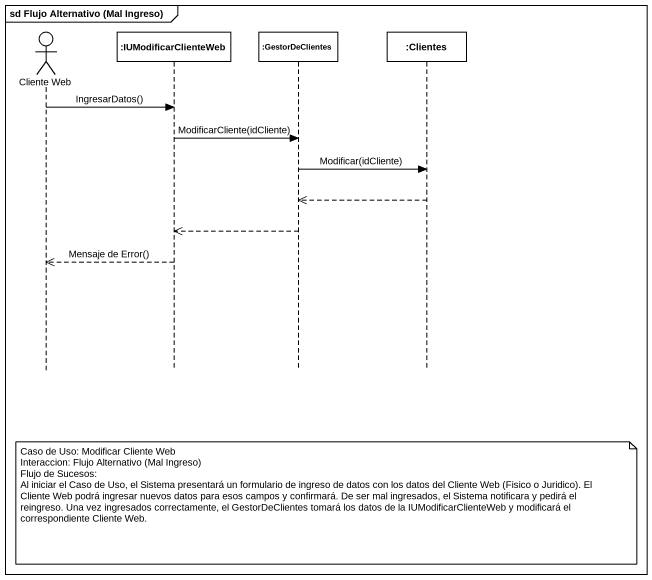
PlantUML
@startuml
mainframe sd Flujo Alternativo (Mal Ingreso)
hide footbox
actor "Cliente Web" as Cliente_Web
participant ":IUModificarClienteWeb" as IUModificarClienteWeb
participant ":GestorDeClientes" as GestorDeClientes
participant ":Clientes" as Clientes

Cliente_Web -> IUModificarClienteWeb : IngresarDatos()
IUModificarClienteWeb -> GestorDeClientes : ModificarCliente(idCliente)
GestorDeClientes -> Clientes : Modificar(idCliente)
Clientes -->> GestorDeClientes
GestorDeClientes -->> IUModificarClienteWeb
IUModificarClienteWeb -->> Cliente_Web : Mensaje de Error()
note over GestorDeClientes
  Caso de Uso: Modificar Cliente Web
  Interaccion: Flujo Alternativo (Mal Ingreso)
  Flujo de Sucesos:
  Al iniciar el Caso de Uso, el Sistema presentará un formulario de ingreso de datos con los datos del Cliente Web (Fisico o Juridico). El Cliente Web podrá ingresar nuevos datos para esos campos y confirmará. De ser mal ingresados, el Sistema notificara y pedirá el reingreso. Una vez ingresados correctamente, el GestorDeClientes tomará los datos de la IUModificarClienteWeb y modificará el correspondiente Cliente Web.
end note
@enduml
